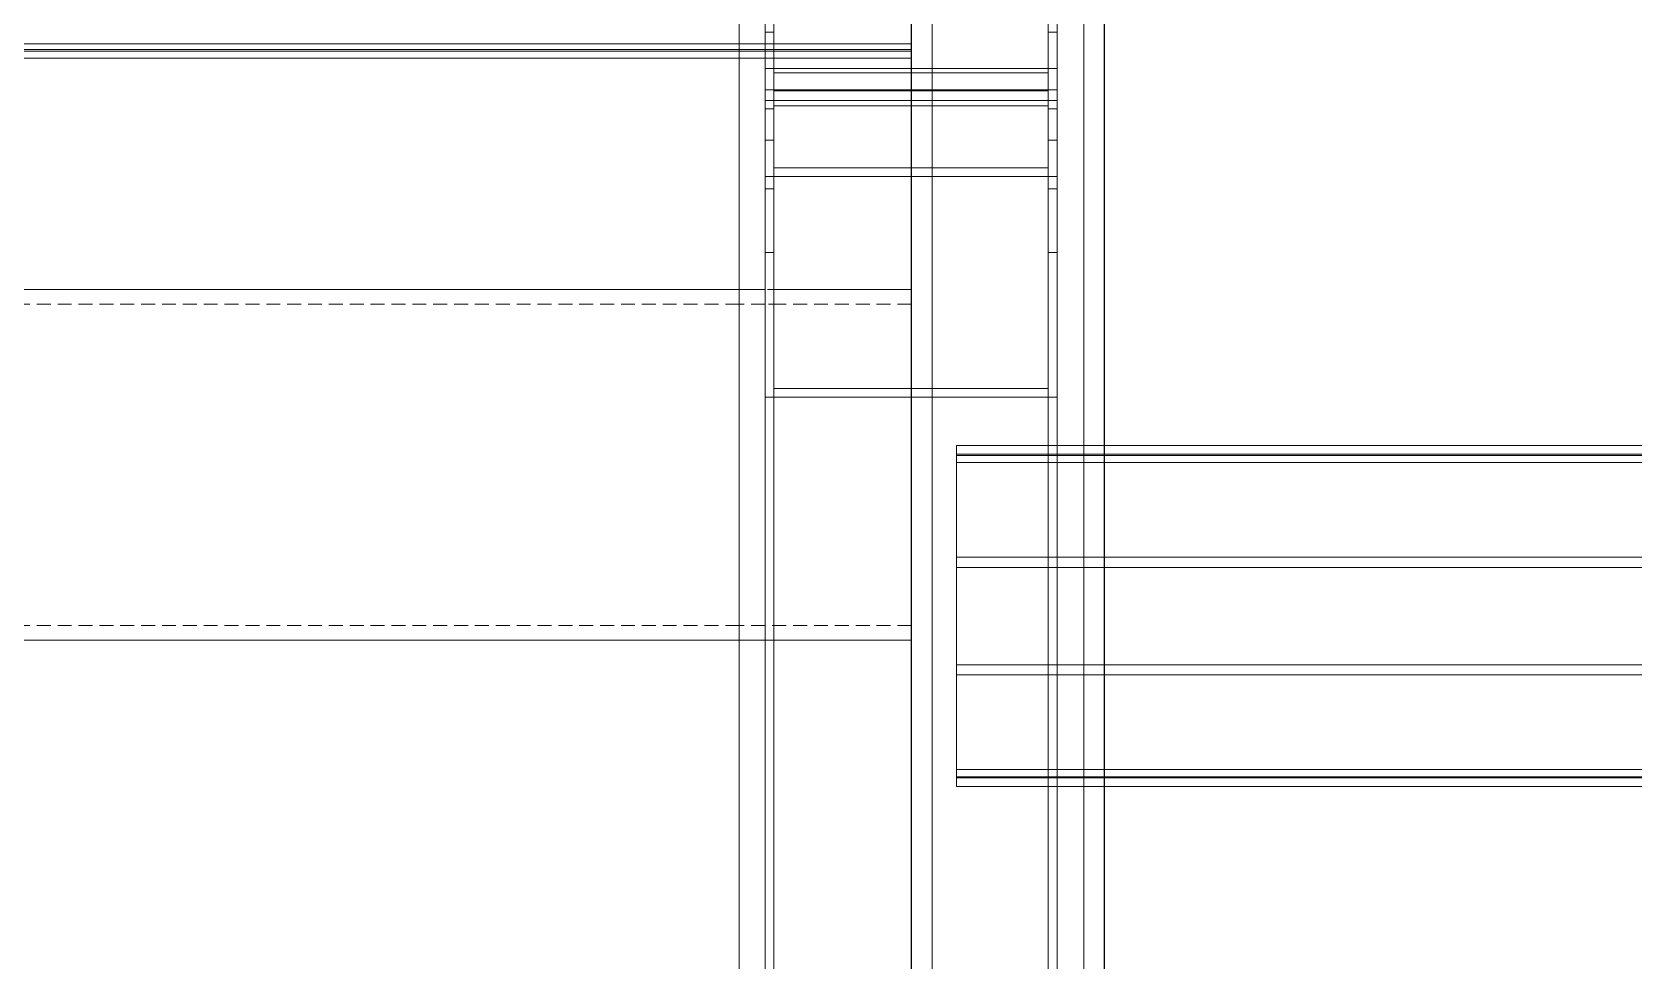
# Model space of a CAD drawing. Header units: centimetres. Extents: x -13617 to -9515, y -261 to 6553.
# Drawn here: x -11386.8 to -11331.9, y 2197.8 to 2229.6 of the extents above; entities that cross this region are included whole.
import ezdxf

# ---------------------------------------------------------------- set-up
doc = ezdxf.new("R2010")
doc.units = ezdxf.units.CM
doc.linetypes.add('_Overhead', pattern=[0.47625, 0.3175, -0.15875])
doc.linetypes.add('Hidden', pattern=[0.714375, 0.47625, -0.238125])
doc.layers.add('S-BEAM', color=7, linetype='Continuous', lineweight=9)
doc.layers.add('S-COLS', color=7, linetype='Continuous', lineweight=9)

# ---------------------------------------------------------------- blocks, each defined once
blk = doc.blocks.new('HSS Rectangular - 120 x 220-1659266-Planta patio maniobras')
at = {"layer": 'S-BEAM', "color": 254, "true_color": 0xcccccc}
for p, q in [((536.64, 6), (-549.83, 6)), ((537.522, 6), (536.64, 6)), ((537.822, 6), (537.604, 6)), ((542.535, 6), (537.822, 6)), ((542.535, 5.05), (542.535, 6)), ((542.535, 5.525), (542.535, 6)), ((542.535, 5.5), (542.535, 5.372)), ((542.535, 5.5), (542.535, 5.372)), ((542.535, 5.05), (542.535, 5.222)), ((542.535, 5.221), (542.535, 5.052)), ((542.535, 5.221), (542.535, 5.052)), ((542.535, 5.05), (542.535, 4.654)), ((542.535, 2.32), (542.535, 5.024)), ((542.535, 5.024), (542.535, 4.794)), ((542.535, 5.024), (542.535, 4.547)), ((542.535, 4.794), (542.535, 4.547)), ((542.535, 4.654), (542.535, 2.32)), ((542.535, 2.32), (542.535, 4.547)), ((542.535, 4.547), (542.535, 2.32)), ((542.535, 2.32), (542.535, -5.05)), ((542.535, -5.024), (542.535, 2.32)), ((542.535, -4.548), (542.535, 2.32)), ((542.535, 2.32), (542.535, -4.548)), ((542.535, -4.548), (542.535, -5.024)), ((542.535, -4.548), (542.535, -4.794)), ((542.535, -4.794), (542.535, -5.024)), ((542.535, -6), (542.535, -5.05)), ((542.535, -5.222), (542.535, -5.05)), ((542.535, -5.052), (542.535, -5.221)), ((542.535, -5.052), (542.535, -5.221)), ((542.535, -5.372), (542.535, -5.5)), ((542.535, -5.372), (542.535, -5.5)), ((-549.83, -6), (536.64, -6)), ((536.64, -6), (537.522, -6)), ((537.522, -6), (542.535, -6)), ((542.535, -5.873), (542.535, -5.525)), ((542.535, -6), (542.535, -5.873))]:
    blk.add_line(p, q, dxfattribs=at)
at = {"layer": 'S-BEAM', "color": 254, "linetype": 'Hidden', "true_color": 0xcccccc}
for p, q in [((536.64, 5.5), (-549.83, 5.5)), ((537.522, 5.5), (536.64, 5.5)), ((537.822, 5.5), (537.636, 5.5)), ((542.535, 5.5), (537.822, 5.5)), ((536.64, -5.5), (-549.83, -5.5)), ((537.522, -5.5), (536.64, -5.5)), ((542.535, -5.5), (537.522, -5.5))]:
    blk.add_line(p, q, dxfattribs=at)
blk = doc.blocks.new('Costanera Perfil Z - Parametrizado - h_30cm-V63-Planta patio maniobras')
at = {"layer": 'S-BEAM', "color": 254, "true_color": 0xcccccc}
for p, q in [((1.977, 548.744), (7.836, 548.744)), ((8.037, 548.744), (1.977, 548.744)), ((7.836, 548.744), (8.037, 548.744)), ((7.836, 548.744), (7.836, 543.732)), ((8.037, 548.744), (8.335, 548.744)), ((8.037, 548.744), (8.037, 543.732)), ((8.335, 548.744), (8.097, 548.744)), ((8.097, 548.744), (8.097, 543.732)), ((8.335, 548.744), (8.335, 543.732)), ((7.836, 543.732), (7.836, 542.849)), ((8.037, 543.732), (8.037, 542.849)), ((8.097, 543.732), (8.097, 542.849)), ((8.335, 543.732), (8.335, 542.849)), ((7.836, 542.849), (7.836, -544.726)), ((8.037, 542.849), (8.037, -544.726)), ((8.097, 542.849), (8.097, -544.726)), ((8.335, 542.849), (8.335, -544.726))]:
    blk.add_line(p, q, dxfattribs=at)
blk = doc.blocks.new('Costanera Perfil Z - Parametrizado - h_22cm-V91-Planta patio maniobras')
at = {"layer": 'S-BEAM', "color": 254, "true_color": 0xcccccc}
for p, q in [((-5.84, -4427.091), (-5.84, -4806.687)), ((-5.545, -4427.091), (-5.545, -4806.687)), ((-5.502, -4806.687), (-5.502, -4427.091)), ((-5.258, -4427.091), (-5.258, -4806.687)), ((-2.014, -4427.091), (-2.014, -4806.687)), ((-1.666, -4427.091), (-1.666, -4806.687)), ((1.666, -4427.091), (1.666, -4806.687)), ((2.014, -4427.091), (2.014, -4806.687)), ((5.258, -4427.091), (5.258, -4806.687)), ((5.502, -4427.091), (5.502, -4806.687)), ((5.545, -4427.091), (5.545, -4806.687)), ((5.84, -4427.091), (5.84, -4806.687)), ((-5.502, -4806.687), (-5.84, -4806.687)), ((-5.84, -4806.687), (-5.545, -4806.687)), ((-5.502, -4806.687), (-5.258, -4806.687)), ((2.014, -4806.687), (-5.502, -4806.687)), ((-5.258, -4806.687), (1.666, -4806.687)), ((1.666, -4806.687), (-2.014, -4806.687)), ((-2.014, -4806.687), (-1.666, -4806.687)), ((-1.666, -4806.687), (1.666, -4806.687)), ((1.666, -4806.687), (-1.666, -4806.687)), ((-1.666, -4806.687), (1.666, -4806.687)), ((1.666, -4806.687), (2.014, -4806.687)), ((2.014, -4806.687), (1.666, -4806.687)), ((1.666, -4806.687), (2.014, -4806.687)), ((2.014, -4806.687), (5.502, -4806.687)), ((5.258, -4806.687), (2.014, -4806.687)), ((5.545, -4806.687), (5.258, -4806.687)), ((5.545, -4806.687), (5.84, -4806.687)), ((5.84, -4806.687), (5.545, -4806.687))]:
    blk.add_line(p, q, dxfattribs=at)
blk = doc.blocks.new('RVR_CERCHA_C03 - RVR_CERCHA_C03-1729337-Planta patio maniobras')
at = {"layer": 'S-BEAM', "color": 254, "true_color": 0xcccccc}
for p, q in [((862.582, 5), (885.166, 5)), ((885.166, 5), (862.582, 5)), ((862.582, 5), (897.435, 5)), ((893.485, 5), (862.582, 5)), ((885.166, 5), (862.582, 5)), ((862.582, 5), (885.166, 5)), ((885.294, 5), (885.444, 5)), ((885.444, 5), (885.294, 5)), ((885.444, 5), (885.294, 5)), ((885.294, 5), (885.444, 5)), ((885.445, 5), (885.641, 5)), ((885.641, 5), (885.445, 5)), ((885.641, 5), (885.445, 5)), ((885.445, 5), (885.641, 5)), ((885.945, 5), (886.116, 5)), ((886.116, 5), (885.945, 5)), ((886.116, 5), (885.945, 5)), ((885.945, 5), (886.116, 5)), ((886.143, 5), (886.372, 5)), ((886.372, 5), (886.143, 5)), ((886.372, 5), (886.143, 5)), ((886.143, 5), (886.372, 5)), ((886.373, 5), (893.485, 5)), ((893.485, 5), (886.373, 5)), ((893.485, 5), (886.373, 5)), ((886.373, 5), (893.485, 5)), ((893.485, 5), (893.485, -5)), ((897.435, 5), (893.485, 5)), ((895.516, 5), (893.485, 5)), ((893.485, 5), (895.713, 5)), ((895.405, 5), (893.485, 5)), ((899.147, 5), (893.485, 5)), ((895.713, 5), (893.485, 5)), ((893.485, 5), (895.713, 5)), ((895.713, 5), (895.405, 5)), ((896.216, 5), (895.516, 5)), ((895.714, 5), (895.96, 5)), ((895.96, 5), (895.714, 5)), ((895.96, 5), (895.714, 5)), ((895.714, 5), (895.96, 5)), ((895.961, 5), (896.189, 5)), ((896.189, 5), (895.961, 5)), ((896.189, 5), (895.961, 5)), ((895.961, 5), (896.189, 5)), ((896.461, 5), (896.217, 5)), ((896.217, 5), (896.387, 5)), ((896.387, 5), (896.217, 5)), ((896.387, 5), (896.217, 5)), ((896.217, 5), (896.387, 5)), ((896.691, 5), (896.462, 5)), ((896.887, 5), (896.691, 5)), ((896.691, 5), (896.887, 5)), ((896.887, 5), (896.691, 5)), ((896.887, 5), (896.691, 5)), ((896.691, 5), (896.887, 5)), ((897.038, 5), (896.888, 5)), ((896.888, 5), (897.038, 5)), ((897.038, 5), (896.888, 5)), ((897.038, 5), (896.888, 5)), ((896.888, 5), (897.038, 5)), ((900.315, 5), (897.166, 5)), ((897.166, 5), (902.818, 5)), ((900.617, 5), (897.166, 5)), ((900.617, 5), (897.166, 5)), ((897.166, 5), (901.901, 5)), ((898.435, 5), (897.435, 5)), ((897.435, 5), (898.435, 5)), ((898.435, 4.7), (898.435, 5)), ((898.435, 5), (905.089, 5)), ((898.436, 5), (911.448, 5)), ((905.089, 5), (899.147, 5)), ((900.642, 5), (900.315, 5)), ((902.283, 5), (900.617, 5)), ((900.617, 4.7), (900.617, 5)), ((900.617, 5), (903.647, 5)), ((900.617, 5), (901.901, 5)), ((904.011, 5), (900.617, 5)), ((901.038, 5), (900.642, 5)), ((901.038, 5), (903.717, 5)), ((901.038, 4.7), (901.038, 5)), ((901.901, 5), (902.818, 5)), ((901.901, 5), (903.357, 5)), ((902.283, 4.7), (902.283, 5)), ((902.283, 5), (903.681, 5)), ((902.818, 5), (904.742, 5)), ((902.818, 5), (905.089, 5)), ((904.011, 5), (903.357, 5)), ((903.357, 5), (903.357, 4.7)), ((903.647, 5), (903.647, 4.7)), ((904.001, 5), (903.647, 5)), ((903.681, 5), (904.742, 5)), ((903.717, 5), (904.742, 5)), ((904.742, 5), (904.001, 5)), ((904.011, 4.7), (904.011, 5)), ((904.742, 5), (905.089, 5)), ((904.742, 5), (904.742, 4.7)), ((905.089, 5), (904.742, 5)), ((905.089, 5), (905.987, 5)), ((905.089, 5), (905.387, 5)), ((911.448, 5), (905.089, 5)), ((905.987, 5), (905.089, 5)), ((905.089, 5), (905.387, 5)), ((905.387, 5), (905.987, 5)), ((905.387, 5), (911.448, 5)), ((905.987, 5), (905.987, 4.7)), ((911.448, 5), (905.987, 5)), ((885.166, 4.7), (862.582, 4.7)), ((885.166, 4.7), (862.582, 4.7)), ((893.495, 4.7), (862.582, 4.7)), ((893.495, 4.7), (862.582, 4.7)), ((862.582, 4.7), (885.166, 4.7)), ((862.582, 4.7), (885.166, 4.7)), ((885.444, 4.7), (885.293, 4.7)), ((885.444, 4.7), (885.293, 4.7)), ((885.293, 4.7), (885.444, 4.7)), ((885.293, 4.7), (885.444, 4.7)), ((885.641, 4.7), (885.445, 4.7)), ((885.641, 4.7), (885.445, 4.7)), ((885.445, 4.7), (885.641, 4.7)), ((885.445, 4.7), (885.641, 4.7)), ((886.116, 4.7), (885.945, 4.7)), ((886.116, 4.7), (885.945, 4.7)), ((885.945, 4.7), (886.116, 4.7)), ((885.945, 4.7), (886.116, 4.7)), ((886.372, 4.7), (886.143, 4.7)), ((886.372, 4.7), (886.143, 4.7)), ((886.143, 4.7), (886.372, 4.7)), ((886.143, 4.7), (886.372, 4.7)), ((893.495, 4.7), (886.373, 4.7)), ((893.495, 4.7), (886.373, 4.7)), ((886.373, 4.7), (893.495, 4.7)), ((886.373, 4.7), (893.495, 4.7)), ((893.782, 4.7), (893.495, 4.7)), ((893.782, 4.7), (893.495, 4.7)), ((893.782, 4.7), (893.495, 4.7)), ((893.782, 4.7), (893.495, 4.7)), ((893.495, 4.7), (893.782, 4.7)), ((893.495, 4.7), (893.782, 4.7)), ((893.782, -4.7), (893.782, 4.7)), ((893.782, 4.7), (897.435, 4.7)), ((893.782, 4.7), (895.819, 4.7)), ((895.405, 4.7), (893.782, 4.7)), ((895.713, 4.7), (893.782, 4.7)), ((894.488, 4.7), (893.782, 4.7)), ((893.782, 4.7), (895.713, 4.7)), ((893.782, 4.7), (895.713, 4.7)), ((898.435, 4.7), (893.82, 4.7)), ((899.147, 4.7), (894.488, 4.7)), ((895.713, 4.7), (895.405, 4.7)), ((895.96, 4.7), (895.714, 4.7)), ((895.96, 4.7), (895.714, 4.7)), ((895.714, 4.7), (895.96, 4.7)), ((895.714, 4.7), (895.96, 4.7)), ((895.819, 4.7), (896.216, 4.7)), ((896.189, 4.7), (895.961, 4.7)), ((896.189, 4.7), (895.961, 4.7)), ((895.961, 4.7), (896.189, 4.7)), ((895.961, 4.7), (896.189, 4.7)), ((896.217, 4.7), (896.461, 4.7)), ((896.387, 4.7), (896.217, 4.7)), ((896.387, 4.7), (896.217, 4.7)), ((896.217, 4.7), (896.387, 4.7)), ((896.217, 4.7), (896.387, 4.7)), ((896.462, 4.7), (896.691, 4.7)), ((896.691, 4.7), (896.887, 4.7)), ((896.887, 4.7), (896.691, 4.7)), ((896.887, 4.7), (896.691, 4.7)), ((896.691, 4.7), (896.887, 4.7)), ((896.691, 4.7), (896.887, 4.7)), ((896.888, 4.7), (897.038, 4.7)), ((897.038, 4.7), (896.888, 4.7)), ((897.038, 4.7), (896.888, 4.7)), ((896.888, 4.7), (897.038, 4.7)), ((896.888, 4.7), (897.038, 4.7)), ((897.166, 4.7), (900.645, 4.7)), ((900.617, 4.7), (897.166, 4.7)), ((900.699, 4.7), (897.166, 4.7)), ((897.166, 4.7), (900.94, 4.7)), ((897.166, 4.7), (900.617, 4.7)), ((897.435, 4.7), (898.435, 4.7)), ((898.435, 4.7), (905.089, 4.7)), ((911.448, 4.7), (898.479, 4.7)), ((905.089, 4.7), (899.147, 4.7)), ((901.335, 4.7), (900.617, 4.7)), ((901.165, 4.7), (900.617, 4.7)), ((900.617, 4.7), (901.018, 4.7)), ((900.617, 4.7), (901.335, 4.7)), ((900.645, 4.7), (900.94, 4.7)), ((902.558, 4.7), (900.699, 4.7)), ((900.94, 4.7), (901.335, 4.7)), ((900.94, 4.7), (901.901, 4.7)), ((901.018, 4.7), (901.901, 4.7)), ((901.038, -4.7), (901.038, 4.7)), ((903.339, 4.7), (901.165, 4.7)), ((903.717, 4.7), (901.335, 4.7)), ((901.335, 4.7), (901.335, -4.7)), ((902.283, 4.7), (901.335, 4.7)), ((901.335, 4.7), (903.755, 4.7)), ((901.901, 4.7), (902.818, 4.7)), ((901.901, 4.7), (903.357, 4.7)), ((903.681, 4.7), (902.283, 4.7)), ((903.152, 4.7), (902.558, 4.7)), ((902.818, 4.7), (905.089, 4.7)), ((903.357, 4.7), (903.152, 4.7)), ((904.594, 4.7), (903.357, 4.7)), ((903.357, 4.7), (903.972, 4.7)), ((903.465, -4.7), (903.465, 4.7)), ((903.465, 4.7), (903.755, 4.7)), ((903.647, 4.7), (903.647, -4.7)), ((904.594, 4.7), (903.681, 4.7)), ((904.742, 4.7), (903.717, 4.7)), ((903.755, 4.7), (903.955, 4.7)), ((903.755, 4.7), (903.972, 4.7)), ((903.955, 4.7), (904.742, 4.7)), ((903.972, 4.7), (903.972, -4.7)), ((904.011, -4.7), (904.011, 4.7)), ((904.594, -4.7), (904.594, 4.7)), ((905.089, 4.7), (904.742, 4.7)), ((904.742, 4.7), (904.742, -4.7)), ((904.742, 4.7), (905.089, 4.7)), ((905.987, 4.7), (905.089, 4.7)), ((905.089, 4.7), (905.387, 4.7)), ((911.448, 4.7), (905.089, 4.7)), ((905.089, 4.7), (905.387, 4.7)), ((905.089, 4.7), (905.987, 4.7)), ((905.387, 4.7), (905.987, 4.7)), ((905.387, 4.7), (911.448, 4.7)), ((862.582, 0), (911.448, 0)), ((880.147, -4.7), (862.582, -4.7)), ((880.147, -4.7), (862.582, -4.7)), ((880.147, -4.7), (862.582, -4.7)), ((880.147, -4.7), (862.582, -4.7)), ((862.582, -4.7), (880.147, -4.7)), ((862.582, -4.7), (880.147, -4.7)), ((883.973, -4.7), (880.147, -4.7)), ((883.973, -4.7), (880.147, -4.7)), ((883.973, -4.7), (880.147, -4.7)), ((883.973, -4.7), (880.147, -4.7)), ((880.147, -4.7), (883.973, -4.7)), ((880.147, -4.7), (883.973, -4.7)), ((884.321, -4.7), (883.973, -4.7)), ((884.321, -4.7), (883.973, -4.7)), ((884.321, -4.7), (883.973, -4.7)), ((884.321, -4.7), (883.973, -4.7)), ((883.973, -4.7), (884.321, -4.7)), ((883.973, -4.7), (884.321, -4.7)), ((887.653, -4.7), (884.321, -4.7)), ((887.653, -4.7), (884.321, -4.7)), ((887.653, -4.7), (884.321, -4.7)), ((887.653, -4.7), (884.321, -4.7)), ((884.321, -4.7), (887.653, -4.7)), ((884.321, -4.7), (887.653, -4.7)), ((888.001, -4.7), (887.653, -4.7)), ((888.001, -4.7), (887.653, -4.7)), ((888.001, -4.7), (887.653, -4.7)), ((888.001, -4.7), (887.653, -4.7)), ((887.653, -4.7), (888.001, -4.7)), ((887.653, -4.7), (888.001, -4.7)), ((891.827, -4.7), (888.001, -4.7)), ((891.827, -4.7), (888.001, -4.7)), ((891.827, -4.7), (888.001, -4.7)), ((891.827, -4.7), (888.001, -4.7)), ((888.001, -4.7), (891.827, -4.7)), ((888.001, -4.7), (891.827, -4.7)), ((893.485, -4.7), (891.827, -4.7)), ((893.485, -4.7), (891.827, -4.7)), ((893.485, -4.7), (891.827, -4.7)), ((893.485, -4.7), (891.827, -4.7)), ((891.827, -4.7), (893.485, -4.7)), ((891.827, -4.7), (893.485, -4.7)), ((893.782, -4.7), (893.485, -4.7)), ((893.782, -4.7), (893.485, -4.7)), ((893.782, -4.7), (893.485, -4.7)), ((893.782, -4.7), (893.485, -4.7)), ((893.485, -4.7), (893.782, -4.7)), ((893.485, -4.7), (893.782, -4.7)), ((897.435, -4.7), (893.782, -4.7)), ((893.782, -4.7), (900.645, -4.7)), ((900.699, -4.7), (893.782, -4.7)), ((895.405, -4.7), (893.782, -4.7)), ((894.488, -4.7), (893.782, -4.7)), ((893.782, -4.7), (900.617, -4.7)), ((893.782, -4.7), (900.94, -4.7)), ((898.435, -4.7), (893.82, -4.7)), ((899.147, -4.7), (894.488, -4.7)), ((898.435, -4.7), (895.405, -4.7)), ((898.435, -4.7), (897.435, -4.7)), ((898.435, -5), (898.435, -4.7)), ((898.435, -4.7), (905.298, -4.7)), ((941.889, -4.7), (898.479, -4.7)), ((900.617, -4.7), (898.489, -4.7)), ((941.889, -4.7), (899.147, -4.7)), ((901.335, -4.7), (900.617, -4.7)), ((900.617, -5), (900.617, -4.7)), ((900.617, -4.7), (901.165, -4.7)), ((900.617, -4.7), (901.018, -4.7)), ((900.617, -4.7), (901.335, -4.7)), ((900.645, -4.7), (900.94, -4.7)), ((902.558, -4.7), (900.699, -4.7)), ((900.94, -4.7), (901.335, -4.7)), ((900.94, -4.7), (901.901, -4.7)), ((901.018, -4.7), (901.901, -4.7)), ((901.038, -5), (901.038, -4.7)), ((901.165, -4.7), (903.339, -4.7)), ((901.335, -4.7), (903.717, -4.7)), ((902.283, -4.7), (901.335, -4.7)), ((901.335, -4.7), (903.755, -4.7)), ((901.901, -4.7), (902.818, -4.7)), ((901.901, -4.7), (903.357, -4.7)), ((902.283, -5), (902.283, -4.7)), ((902.283, -4.7), (903.681, -4.7)), ((903.152, -4.7), (902.558, -4.7)), ((902.818, -4.7), (905.298, -4.7)), ((903.357, -4.7), (903.152, -4.7)), ((904.594, -4.7), (903.357, -4.7)), ((903.972, -4.7), (903.357, -4.7)), ((903.357, -4.7), (903.357, -5)), ((903.465, -4.7), (903.755, -4.7)), ((903.647, -4.7), (903.647, -5)), ((903.681, -4.7), (904.594, -4.7)), ((903.717, -4.7), (904.742, -4.7)), ((903.755, -4.7), (903.955, -4.7)), ((903.755, -4.7), (903.972, -4.7)), ((903.955, -4.7), (904.742, -4.7)), ((904.011, -5), (904.011, -4.7)), ((904.742, -4.7), (905.987, -4.7)), ((904.742, -4.7), (904.742, -5)), ((904.742, -4.7), (905.987, -4.7)), ((905.298, -4.7), (905.987, -4.7)), ((905.298, -4.7), (941.889, -4.7)), ((905.987, -4.7), (905.987, -5)), ((880.147, -5), (862.582, -5)), ((880.147, -5), (862.582, -5)), ((880.147, -5), (862.582, -5)), ((880.147, -5), (862.582, -5)), ((862.582, -5), (880.147, -5)), ((862.582, -5), (880.147, -5)), ((883.973, -5), (880.147, -5)), ((883.973, -5), (880.147, -5)), ((883.973, -5), (880.147, -5)), ((883.973, -5), (880.147, -5)), ((880.147, -5), (883.973, -5)), ((880.147, -5), (883.973, -5)), ((884.321, -5), (883.973, -5)), ((884.321, -5), (883.973, -5)), ((884.321, -5), (883.973, -5)), ((884.321, -5), (883.973, -5)), ((883.973, -5), (884.321, -5)), ((883.973, -5), (884.321, -5)), ((887.653, -5), (884.321, -5)), ((887.653, -5), (884.321, -5)), ((887.653, -5), (884.321, -5)), ((887.653, -5), (884.321, -5)), ((884.321, -5), (887.653, -5)), ((884.321, -5), (887.653, -5)), ((888.001, -5), (887.653, -5)), ((888.001, -5), (887.653, -5)), ((888.001, -5), (887.653, -5)), ((888.001, -5), (887.653, -5)), ((887.653, -5), (888.001, -5)), ((887.653, -5), (888.001, -5)), ((891.827, -5), (888.001, -5)), ((891.827, -5), (888.001, -5)), ((891.827, -5), (888.001, -5)), ((891.827, -5), (888.001, -5)), ((888.001, -5), (891.827, -5)), ((888.001, -5), (891.827, -5)), ((893.485, -5), (891.827, -5)), ((893.485, -5), (891.827, -5)), ((893.485, -5), (891.827, -5)), ((897.435, -5), (891.827, -5)), ((891.827, -5), (893.485, -5)), ((891.827, -5), (893.485, -5)), ((893.485, -5), (897.435, -5)), ((893.485, -5), (900.315, -5)), ((895.405, -5), (893.485, -5)), ((902.818, -5), (893.485, -5)), ((899.147, -5), (893.485, -5)), ((893.485, -5), (901.901, -5)), ((893.485, -5), (900.617, -5)), ((898.435, -5), (895.405, -5)), ((897.435, -5), (898.435, -5)), ((898.435, -5), (897.435, -5)), ((898.435, -5), (905.298, -5)), ((941.889, -5), (898.436, -5)), ((900.617, -5), (898.489, -5)), ((941.889, -5), (899.147, -5)), ((900.315, -5), (900.642, -5)), ((902.283, -5), (900.617, -5)), ((903.647, -5), (900.617, -5)), ((900.617, -5), (901.901, -5)), ((900.617, -5), (904.011, -5)), ((900.642, -5), (901.038, -5)), ((903.717, -5), (901.038, -5)), ((901.901, -5), (902.818, -5)), ((901.901, -5), (903.357, -5)), ((903.681, -5), (902.283, -5)), ((904.742, -5), (902.818, -5)), ((902.818, -5), (905.298, -5)), ((903.357, -5), (904.011, -5)), ((903.647, -5), (904.001, -5)), ((904.742, -5), (903.681, -5)), ((904.742, -5), (903.717, -5)), ((904.001, -5), (904.742, -5)), ((905.987, -5), (904.742, -5)), ((904.742, -5), (905.987, -5)), ((905.298, -5), (905.987, -5)), ((905.298, -5), (941.889, -5)), ((905.987, -5), (941.889, -5))]:
    blk.add_line(p, q, dxfattribs=at)
blk = doc.blocks.new('PQ_RVR_EST-01_ZZ_ZZ_MO_T_A_rvt-1-Planta patio maniobras')
at = {"layer": 'S-BEAM', "color": 254, "true_color": 0xcccccc}
for p, q in [((-11355.959, 2186.196), (-11355.959, 2694.589)), ((-11355.959, 2282.93), (-11355.959, 2228.356)), ((-11350.064, 2215.442), (-11350.064, 2265.504)), ((-11350.064, 2265.504), (-11350.064, 2215.442)), ((-11350.064, 2265.504), (-11350.064, 2215.442)), ((-11362.564, 2235.062), (-11362.564, 2186.196)), ((-11362.564, 2235.062), (-11362.564, 2186.196)), ((-11362.564, 2235.062), (-11362.564, 2228.704)), ((-11362.564, 2235.062), (-11362.564, 2228.704)), ((-11356.669, 2235.062), (-11356.669, 2186.196)), ((-11356.669, 2235.062), (-11356.669, 2228.704)), ((-11362.564, 2228.704), (-11362.564, 2220.78)), ((-11362.564, 2228.704), (-11362.564, 2220.78)), ((-11356.669, 2228.704), (-11356.669, 2228.356)), ((-11356.669, 2228.356), (-11356.669, 2227.586)), ((-11355.959, 2228.356), (-11355.959, 2227.586)), ((-11356.669, 2227.586), (-11356.669, 2227.079)), ((-11355.959, 2227.586), (-11355.959, 2227.079)), ((-11356.669, 2227.079), (-11356.669, 2224.949)), ((-11355.959, 2227.079), (-11355.959, 2224.949)), ((-11356.669, 2224.949), (-11356.669, 2220.78)), ((-11355.959, 2224.949), (-11355.959, 2217.1)), ((-11362.564, 2220.653), (-11362.564, 2220.503)), ((-11362.564, 2220.653), (-11362.564, 2220.503)), ((-11362.564, 2220.502), (-11362.564, 2220.306)), ((-11362.564, 2220.502), (-11362.564, 2220.306)), ((-11356.669, 2220.653), (-11356.669, 2220.305)), ((-11362.564, 2220.001), (-11362.564, 2219.831)), ((-11362.564, 2220.001), (-11362.564, 2219.831)), ((-11362.564, 2219.804), (-11362.564, 2219.575)), ((-11362.564, 2219.804), (-11362.564, 2219.575)), ((-11356.669, 2220.001), (-11356.669, 2219.83)), ((-11356.669, 2219.804), (-11356.669, 2217.1)), ((-11362.564, 2219.574), (-11362.564, 2219.329)), ((-11362.564, 2219.574), (-11362.564, 2219.329)), ((-11362.564, 2219.328), (-11362.564, 2209.987)), ((-11362.564, 2219.328), (-11362.564, 2209.987)), ((-11356.669, 2217.1), (-11356.669, 2209.756)), ((-11355.959, 2217.1), (-11355.959, 2186.196)), ((-11350.064, 2211.615), (-11350.064, 2215.442)), ((-11350.064, 2215.442), (-11350.064, 2211.615)), ((-11350.064, 2215.442), (-11350.064, 2211.615)), ((-11350.064, 2211.268), (-11350.064, 2211.615)), ((-11350.064, 2211.615), (-11350.064, 2211.268)), ((-11350.064, 2211.615), (-11350.064, 2211.268)), ((-11350.064, 2207.935), (-11350.064, 2211.268)), ((-11350.064, 2211.268), (-11350.064, 2207.935)), ((-11350.064, 2211.268), (-11350.064, 2207.935)), ((-11362.564, 2209.986), (-11362.564, 2209.758)), ((-11362.564, 2209.986), (-11362.564, 2209.758)), ((-11362.564, 2209.73), (-11362.564, 2209.56)), ((-11362.564, 2209.73), (-11362.564, 2209.56)), ((-11356.669, 2209.73), (-11356.669, 2209.559)), ((-11362.564, 2209.255), (-11362.564, 2209.059)), ((-11362.564, 2209.255), (-11362.564, 2209.059)), ((-11362.564, 2209.058), (-11362.564, 2208.908)), ((-11362.564, 2209.058), (-11362.564, 2208.908)), ((-11356.669, 2209.255), (-11356.669, 2208.907)), ((-11362.564, 2208.78), (-11362.564, 2186.196)), ((-11362.564, 2208.78), (-11362.564, 2186.196)), ((-11356.669, 2208.78), (-11356.669, 2186.196)), ((-11350.064, 2207.588), (-11350.064, 2207.935)), ((-11350.064, 2207.935), (-11350.064, 2207.588)), ((-11350.064, 2207.935), (-11350.064, 2207.588)), ((-11350.064, 2203.761), (-11350.064, 2207.588)), ((-11350.064, 2207.588), (-11350.064, 2203.761)), ((-11350.064, 2207.588), (-11350.064, 2203.761)), ((-11350.064, 2186.196), (-11350.064, 2203.761)), ((-11350.064, 2203.761), (-11350.064, 2186.196)), ((-11350.064, 2203.761), (-11350.064, 2186.196))]:
    blk.add_line(p, q, dxfattribs=at)
at = {"layer": 'S-COLS', "color": 253, "true_color": 0xaaaaaa}
for p, q in [((-11350.763, 2215.442), (-11350.763, 2265.504)), ((-11350.053, 2265.504), (-11350.053, 2215.442)), ((-11350.763, 2211.615), (-11350.763, 2215.442)), ((-11350.053, 2215.442), (-11350.053, 2211.615)), ((-11350.763, 2211.268), (-11350.763, 2211.615)), ((-11350.053, 2211.615), (-11350.053, 2211.268)), ((-11350.763, 2207.935), (-11350.763, 2211.268)), ((-11350.053, 2211.268), (-11350.053, 2207.935)), ((-11350.763, 2207.588), (-11350.763, 2207.935)), ((-11350.053, 2207.935), (-11350.053, 2207.588)), ((-11350.763, 2203.761), (-11350.763, 2207.588)), ((-11350.053, 2207.588), (-11350.053, 2203.761)), ((-11350.763, 2187.858), (-11350.763, 2203.761)), ((-11350.053, 2203.761), (-11350.053, 2187.858))]:
    blk.add_line(p, q, dxfattribs=at)
at = {"layer": 'S-BEAM', "color": 254, "linetype": '_Overhead', "lineweight": 9, "true_color": 0xd4d4d4}
for name, p, rotation in [('RVR_CERCHA_C03 - RVR_CERCHA_C03-1729337-Planta patio maniobras', (-11356.682, 1323.614), 89.9999999999999), ('Costanera Perfil Z - Parametrizado - h_30cm-V63-Planta patio maniobras', (-11905.413, 2237.039), 269.9999999999998), ('Costanera Perfil Z - Parametrizado - h_22cm-V91-Planta patio maniobras', (-6548.436, 2209.601), 269.9999999999998)]:
    blk.add_blockref(name, p, dxfattribs=dict(at, rotation=rotation))
blk.add_blockref('HSS Rectangular - 120 x 220-1659266-Planta patio maniobras', (-11899.204, 2214.78), dxfattribs=at)

msp = doc.modelspace()

# ---------------------------------------------------------------- block references
at = {"lineweight": 5}
msp.add_blockref('PQ_RVR_EST-01_ZZ_ZZ_MO_T_A_rvt-1-Planta patio maniobras', (0, 0), dxfattribs=at)

doc.saveas('drawing.dxf')
